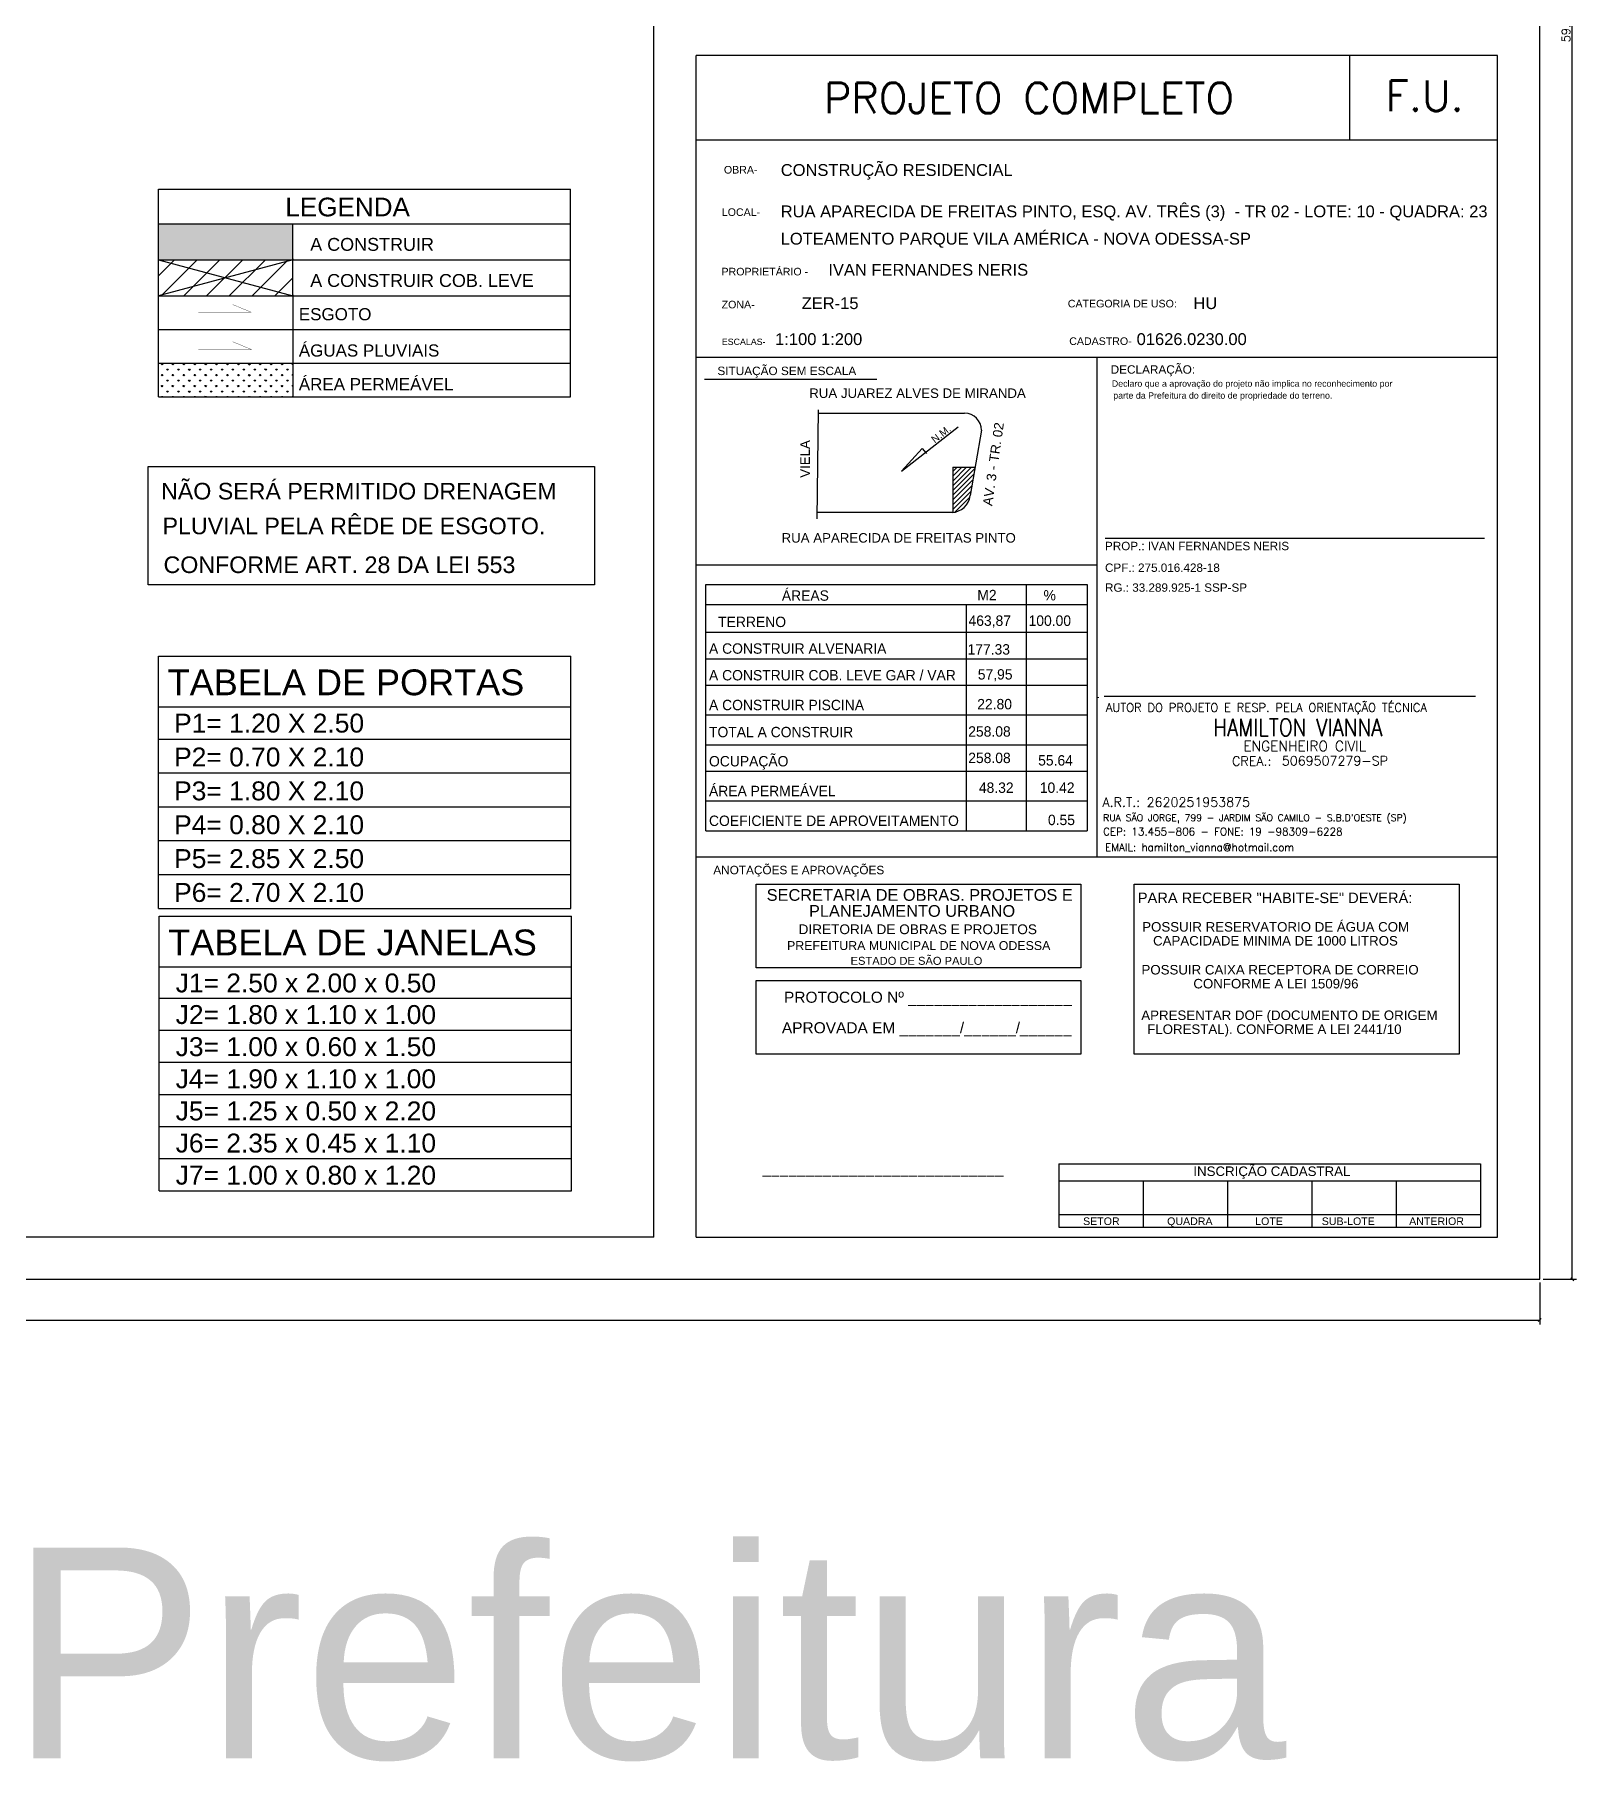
# Model space of a CAD drawing. Header units: metres. Extents: x 2690 to 3939, y 743 to 1123.
# Drawn here: x 3691.26 to 3727.82, y 743.16 to 784.09 of the extents above; entities that cross this region are included whole.
import ezdxf
from ezdxf.enums import TextEntityAlignment as Align

# ---------------------------------------------------------------- set-up
doc = ezdxf.new("R2010")
doc.units = ezdxf.units.M
doc.header["$PDMODE"] = 35
doc.linetypes.add('DASHED2', pattern=[9.525, 6.35, -3.175])
doc.linetypes.add('HIDDEN', pattern=[0.375, 0.25, -0.125])
for name, color, linetype in [('02', 2, 'Continuous'), ('03', 3, 'Continuous'), ('04', 4, 'Continuous'), ('_muro', 2, 'Continuous'), ('_quadra', 40, 'Continuous'), ('A CONSTRUIR', 10, 'Continuous'), ('ABERTURA', 2, 'Continuous'), ('AGUAS PLUVIAIS', 162, 'Continuous'), ('caixilho', 2, 'Continuous'), ('FOLHA', 7, 'Continuous'), ('FOLHA - MARGEM', 3, 'Continuous'), ('FOLHA - TITULO', 4, 'Continuous'), ('H - grama 2', 73, 'Continuous'), ('PLANTA', 2, 'Continuous'), ('PORTAS E JANELAS', 2, 'Continuous'), ('QUADRO', 2, 'Continuous')]:
    doc.layers.add(name, color=color, linetype=linetype)
doc.layers.add('Esgoto', color=94, linetype='DASHED2', lineweight=0)
doc.styles.add('ACABAMENTO', font='stylu.ttf', dxfattribs={"height": 0.25})
doc.styles.add('ARIAL', font='arial.ttf')
doc.styles.add('ROMA', font='romans.shx')
doc.styles.add('ROMANS', font='arial.ttf')
doc.dimstyles.new('CORTE', dxfattribs={"dimscale": 0, "dimtxt": 0.2, "dimasz": 0.07, "dimexe": 0.1, "dimexo": 0.08, "dimgap": 0.05, "dimtad": 1, "dimzin": 4, "dimdsep": 46, "dimtxsty": 'ROMA', "dimblk": 'OBLIQUE', "dimcen": 0, "dimclrd": 1, "dimclre": 1, "dimclrt": 2, "dimaunit": 1, "dimadec": 0, "dimazin": 0, "dimtfac": 1, "dimtofl": 0, "dimtmove": 0, "dimatfit": 3, "dimldrblk": 'OBLIQUE', "dimfxl": 0.1, "dimtolj": 1, "dimtzin": 0, "dimarcsym": 0})

# ---------------------------------------------------------------- blocks, each defined once
blk = doc.blocks.new('_Oblique')
at = {"color": 0, "linetype": 'ByBlock', "lineweight": -2}
blk.add_line((-0.5, -0.5), (0.5, 0.5), dxfattribs=at)
blk = doc.blocks.new('*D11')
at = {"layer": '_muro', "color": 1, "lineweight": -2, "transparency": 16777216}
for p, q in [((3642.845, 754.507), (3642.845, 753.517)), ((3726.945, 754.507), (3726.945, 753.517)), ((3642.845, 753.617), (3726.945, 753.617))]:
    blk.add_line(p, q, dxfattribs=at)
at = {"layer": 'DEFPOINTS', "color": 0, "transparency": 16777216}
for p in [(3642.845, 754.587), (3726.945, 754.587), (3726.945, 753.617)]:
    blk.add_point(p, dxfattribs=at)
at = {"layer": '_muro', "color": 1, "lineweight": -2, "transparency": 16777216, "xscale": 0.07, "yscale": 0.07, "zscale": 0.07, "rotation": 180}
blk.add_blockref('_Oblique', (3642.845, 753.617), dxfattribs=at)
at = {"layer": '_muro', "color": 1, "lineweight": -2, "transparency": 16777216, "xscale": 0.07, "yscale": 0.07, "zscale": 0.07}
blk.add_blockref('_Oblique', (3726.945, 753.617), dxfattribs=at)
at = {"layer": '_muro', "color": 2, "transparency": 16777216, "insert": (3684.895, 753.767), "char_height": 0.2, "attachment_point": 5, "style": 'ROMA'}
blk.add_mtext('\\A1;84.10', dxfattribs=at)
blk = doc.blocks.new('*D12')
at = {"layer": '_muro', "color": 1, "lineweight": -2, "transparency": 16777216}
for p, q in [((3727.025, 813.987), (3727.817, 813.987)), ((3727.717, 754.587), (3727.717, 813.987)), ((3727.025, 754.587), (3727.817, 754.587))]:
    blk.add_line(p, q, dxfattribs=at)
at = {"layer": 'DEFPOINTS', "color": 0, "transparency": 16777216}
for p in [(3726.945, 813.987), (3727.717, 813.987), (3726.945, 754.587)]:
    blk.add_point(p, dxfattribs=at)
at = {"layer": '_muro', "color": 1, "lineweight": -2, "transparency": 16777216, "xscale": 0.07, "yscale": 0.07, "zscale": 0.07}
for p, rotation in [((3727.717, 813.987), 90), ((3727.717, 754.587), 270)]:
    blk.add_blockref('_Oblique', p, dxfattribs=dict(at, rotation=rotation))
at = {"layer": '_muro', "color": 2, "transparency": 16777216, "insert": (3727.567, 784.287), "char_height": 0.2, "attachment_point": 5, "rotation": 90, "style": 'ROMA'}
blk.add_mtext('\\A1;59.40', dxfattribs=at)

msp = doc.modelspace()

# ---------------------------------------------------------------- hatches: boundary and pattern name
at = {"layer": '02'}
h = msp.add_hatch(dxfattribs=at)
h.set_pattern_fill('ANSI31', color=256, scale=0.025)
h.set_pattern_definition([(45, (438.32083, -10.53312), (-0.0561266008, 0.0561266008), [])])
h.paths.add_polyline_path([(3713.5599, 773.831), (3713.0333, 773.831), (3713.0333, 772.7603, 0.35175), (3713.4433, 773.1589)])
at = {"layer": 'A CONSTRUIR', "ltscale": 0.05}
h = msp.add_hatch(color=256, dxfattribs=at)
h.dxf.hatch_style = 1
h.paths.add_polyline_path([(3697.384, 778.748), (3697.384, 779.6035), (3694.1995, 779.6035), (3694.1995, 778.748), (3697.384, 778.748)])
h = msp.add_hatch(dxfattribs=at)
h.set_pattern_fill('ANSI31', color=256, scale=0.12)
h.set_pattern_definition([(45, (2760.83268, 423.14982), (-0.26940768, 0.26940768), [])])
h.paths.add_polyline_path([(3695.7918, 778.3202), (3694.1995, 777.8924), (3697.384, 777.8924)])
h.paths.add_polyline_path([(3697.384, 778.748), (3695.7918, 778.3202), (3697.384, 777.8924), (3697.384, 777.9174)])
h.paths.add_polyline_path([(3697.384, 778.748), (3694.1995, 778.748), (3695.7918, 778.3202)])
h.paths.add_polyline_path([(3694.1995, 778.748), (3694.1995, 777.8924), (3695.7918, 778.3202)])
at = {"layer": 'H - grama 2', "transparency": 33554687}
h = msp.add_hatch(dxfattribs=at)
h.set_pattern_fill('GRASS', color=256, scale=0.0072)
h.set_pattern_definition([(90, (-1632.87531, -835.14418), (-0.129315688, 0.129315688), [0.03429, -0.224341376]), (45, (-1632.87531, -835.14418), (-0.129315688, 0.129315688), [0.03429, -0.14859]), (135, (-1632.87531, -835.14418), (-0.129315688, -0.129315688), [0.03429, -0.14859])])
h.paths.add_polyline_path([(3694.1995, 776.2963), (3694.1995, 775.4983), (3697.384, 775.4983), (3697.384, 776.2963), (3694.1995, 776.2963)])

# ---------------------------------------------------------------- linework, layer by layer
at = {"color": 2}
for p, q in [((3694.1995, 780.4213), (3703.9659, 780.4213)), ((3694.1995, 777.8924), (3694.1995, 780.4213)), ((3703.9659, 778.748), (3703.9659, 780.4213)), ((3694.1995, 778.748), (3694.1995, 779.6035)), ((3697.384, 779.6035), (3697.384, 779.6035)), ((3697.384, 778.748), (3697.384, 779.6035)), ((3703.9659, 778.748), (3703.9659, 779.6035)), ((3694.1995, 777.8924), (3694.1995, 778.748)), ((3697.384, 778.748), (3697.384, 778.748)), ((3697.384, 777.8924), (3697.384, 778.748)), ((3703.9659, 777.8924), (3703.9659, 778.748)), ((3694.1995, 776.2963), (3694.1995, 777.8924)), ((3703.9659, 776.2963), (3703.9659, 777.8924)), ((3694.1995, 775.4983), (3694.1995, 777.0943)), ((3703.9659, 775.4983), (3703.9659, 777.0943)), ((3709.8408, 775.193), (3709.8082, 772.6059)), ((3709.8398, 775.1103), (3713.3124, 775.1103)), ((3713.7124, 774.7103), (3713.4433, 773.1589)), ((3713.0133, 772.7589), (3709.8101, 772.7589)), ((3694.1991, 769.3533), (3703.9798, 769.3533)), ((3694.1991, 763.3772), (3694.1991, 769.3533)), ((3703.9798, 763.3772), (3703.9798, 769.3533)), ((3694.2129, 756.6828), (3694.2129, 763.1885)), ((3694.2129, 763.1885), (3703.9936, 763.1885)), ((3703.9936, 756.6828), (3703.9936, 763.1885))]:
    msp.add_line(p, q, dxfattribs=at)
at = {"color": 2, "linetype": 'Continuous'}
msp.add_line((3711.8121, 773.7412), (3713.1603, 774.7873), dxfattribs=at)
at = {"color": 180, "linetype": 'Continuous'}
for p, q in [((3715.5414, 757.3197), (3725.5414, 757.3197)), ((3715.5414, 757.3197), (3715.5414, 756.9197)), ((3725.5414, 757.3197), (3725.5414, 755.8197)), ((3715.5414, 756.9197), (3725.5414, 756.9197)), ((3715.5414, 756.9197), (3715.5414, 755.8197)), ((3717.5414, 756.9197), (3717.5414, 755.8197)), ((3719.5414, 756.9197), (3719.5414, 755.8197)), ((3721.5414, 756.9197), (3721.5414, 755.8197)), ((3723.5414, 756.9197), (3723.5414, 755.8197)), ((3715.5414, 756.1197), (3725.5414, 756.1197)), ((3715.5414, 755.8197), (3725.5414, 755.8197))]:
    msp.add_line(p, q, dxfattribs=at)
for points in [[(3708.3715, 763.9529), (3716.0701, 763.9529), (3716.0701, 761.9649), (3708.3715, 761.9649)], [(3717.3334, 763.9529), (3725.032, 763.9529), (3725.032, 759.9218), (3717.3334, 759.9218)], [(3708.3715, 761.6667), (3716.0701, 761.6667), (3716.0701, 759.9218), (3708.3715, 759.9218)]]:
    msp.add_lwpolyline(points, close=True, dxfattribs=at)
at = {"color": 2}
for centre, radius, start, end in [((3713.3124, 774.7103), 0.4, 0, 90), ((3712.9901, 773.2149), 0.4567, 272.91555, 352.94648)]:
    msp.add_arc(centre, radius, start, end, dxfattribs=at)
at = {"layer": '02'}
for p, q in [((3713.0333, 773.831), (3713.0333, 772.7603)), ((3716.6415, 772.154), (3725.6402, 772.154)), ((3725.4193, 768.401), (3716.6192, 768.401))]:
    msp.add_line(p, q, dxfattribs=at)
at = {"layer": '02', "linetype": 'Continuous'}
for p, q in [((3707.1754, 771.055), (3716.2173, 771.055)), ((3707.1754, 765.2168), (3707.1754, 771.055)), ((3714.7731, 771.055), (3714.7731, 765.2168)), ((3716.2173, 771.055), (3716.2173, 765.2168)), ((3707.1754, 770.5747), (3716.2173, 770.5747)), ((3713.3492, 770.5747), (3713.3492, 765.2168)), ((3707.1754, 769.9197), (3716.2173, 769.9197)), ((3707.1754, 769.2931), (3716.2173, 769.2931)), ((3707.1754, 768.6665), (3716.2173, 768.6665)), ((3707.1754, 767.9607), (3716.2173, 767.9607)), ((3707.1754, 767.2549), (3716.2173, 767.2549)), ((3707.1754, 766.6283), (3716.2173, 766.6283)), ((3707.1754, 765.9226), (3716.2173, 765.9226)), ((3707.1754, 765.2168), (3716.2173, 765.2168))]:
    msp.add_line(p, q, dxfattribs=at)
at = {"layer": '03'}
for p, q in [((3706.9446, 755.5874), (3706.9446, 783.5874)), ((3725.9446, 783.5874), (3706.9446, 783.5874)), ((3722.4446, 781.5874), (3722.4446, 783.5874)), ((3725.9446, 755.5874), (3725.9446, 783.5874)), ((3725.9446, 781.5874), (3706.9446, 781.5874)), ((3725.9446, 776.4319), (3706.9446, 776.4319)), ((3716.4446, 776.4319), (3716.4446, 764.5874)), ((3716.4446, 771.5144), (3706.9446, 771.5144)), ((3706.9446, 755.5874), (3725.9446, 755.5874))]:
    msp.add_line(p, q, dxfattribs=at)
at = {"layer": 'ABERTURA', "ltscale": 0.05}
msp.add_lwpolyline([(3693.955, 773.846), (3704.5406, 773.846), (3704.5406, 771.0414), (3693.955, 771.0414)], close=True, dxfattribs=at)
at = {"layer": 'AGUAS PLUVIAIS', "linetype": 'HIDDEN', "const_width": 0.0072}
msp.add_lwpolyline([(3695.1473, 776.6227), (3696.4034, 776.6227), (3695.9592, 776.8073)], dxfattribs=at)
at = {"layer": 'caixilho', "ltscale": 0.05}
for p, q in [((3697.384, 778.748), (3694.1995, 777.8924)), ((3694.1995, 778.748), (3697.384, 777.8924))]:
    msp.add_line(p, q, dxfattribs=at)
at = {"layer": 'Esgoto', "color": 20, "linetype": 'HIDDEN', "const_width": 0.0072}
msp.add_lwpolyline([(3695.1473, 777.5038), (3696.4034, 777.5038), (3695.9592, 777.6884)], dxfattribs=at)
at = {"layer": 'FOLHA'}
msp.add_lwpolyline([(3645.3446, 754.5874), (3726.9446, 754.5874), (3726.9446, 813.9874), (3642.8446, 813.9874), (3642.8446, 754.5874)], dxfattribs=at)
at = {"layer": 'FOLHA - MARGEM', "linetype": 'Continuous'}
msp.add_line((3705.9446, 755.5874), (3646.3446, 755.5874), dxfattribs=at)
at = {"layer": 'PLANTA', "color": 2, "linetype": 'Continuous', "lineweight": 25}
for p, q in [((3710.7253, 775.1103), (3711.178, 775.1103)), ((3711.8121, 773.7412), (3712.3051, 774.2781)), ((3712.3051, 774.2781), (3712.4077, 774.1556)), ((3713.0333, 773.831), (3713.5599, 773.831))]:
    msp.add_line(p, q, dxfattribs=at)
at = {"layer": 'PLANTA', "color": 1, "linetype": 'Continuous'}
msp.add_line((3716.4829, 768.364), (3716.4829, 768.3825), dxfattribs=at)
at = {"layer": 'PORTAS E JANELAS', "color": 2, "linetype": 'Continuous'}
for p, q in [((3694.1995, 779.6035), (3703.9659, 779.6035)), ((3694.1995, 779.6035), (3703.9659, 779.6035)), ((3694.1995, 778.748), (3703.9659, 778.748)), ((3694.1995, 778.748), (3703.9659, 778.748)), ((3694.1995, 778.748), (3703.9659, 778.748)), ((3694.1995, 778.748), (3703.9659, 778.748)), ((3694.1995, 778.748), (3703.9659, 778.748)), ((3697.384, 778.7729), (3697.384, 778.748)), ((3694.1995, 777.8924), (3703.9659, 777.8924)), ((3694.1995, 777.8924), (3703.9659, 777.8924)), ((3694.1995, 777.8924), (3703.9659, 777.8924)), ((3697.384, 777.9174), (3697.384, 777.8924)), ((3697.384, 777.8924), (3697.384, 776.2963)), ((3694.1995, 777.0943), (3703.9659, 777.0943)), ((3697.384, 777.0943), (3697.384, 775.4983)), ((3694.1995, 776.2963), (3703.9659, 776.2963)), ((3694.1995, 775.4983), (3703.9659, 775.4983)), ((3694.1991, 768.1522), (3703.9798, 768.1522)), ((3694.1991, 767.3907), (3703.9798, 767.3907)), ((3694.1991, 766.588), (3703.9798, 766.588)), ((3694.1991, 765.7853), (3703.9798, 765.7853)), ((3694.1991, 764.9826), (3703.9798, 764.9826)), ((3694.1991, 764.1799), (3703.9798, 764.1799)), ((3694.1991, 763.3772), (3703.9798, 763.3772)), ((3694.2129, 761.9874), (3703.9936, 761.9874)), ((3694.2129, 761.2514), (3703.9936, 761.2514)), ((3694.2129, 760.4899), (3703.9936, 760.4899)), ((3694.2129, 759.7285), (3703.9936, 759.7285)), ((3694.2129, 758.9671), (3703.9936, 758.9671)), ((3694.2129, 758.2057), (3703.9936, 758.2057)), ((3694.2129, 757.4442), (3703.9936, 757.4442)), ((3694.2129, 756.6828), (3703.9936, 756.6828))]:
    msp.add_line(p, q, dxfattribs=at)
at = {"layer": 'QUADRO', "color": 2}
for p, q in [((3705.9446, 755.5874), (3705.9446, 784.5874)), ((3707.1414, 775.9202), (3711.2301, 775.9202)), ((3707.1414, 775.9202), (3711.2301, 775.9202))]:
    msp.add_line(p, q, dxfattribs=at)
at = {"layer": 'QUADRO', "color": 8}
msp.add_line((3725.9446, 764.5874), (3706.9446, 764.5874), dxfattribs=at)

# ---------------------------------------------------------------- texts
at = {"color": 2, "linetype": 'Continuous'}
for s, height, style, p in [('ESGOTO', 0.288, 'ROMANS', (3697.5273, 777.3145)), ('ÁGUAS PLUVIAIS', 0.288, 'ROMANS', (3697.5273, 776.4552)), ('ÁREA PERMEÁVEL', 0.288, 'ROMANS', (3697.5273, 775.6571)), ('RUA JUAREZ ALVES DE MIRANDA', 0.225, 'ARIAL', (3709.6277, 775.4746)), ('RUA APARECIDA DE FREITAS PINTO', 0.225, 'ARIAL', (3708.972, 772.0456))]:
    msp.add_text(s, height=height, dxfattribs=dict(at, style=style)).set_placement(p)
at = {"color": 2, "linetype": 'Continuous', "style": 'ARIAL'}
for s, rotation, p in [('AV. 3 - TR. 02', 81.87078, (3713.9629, 772.905)), ('VIELA', 90, (3709.6427, 773.5825))]:
    msp.add_text(s, height=0.225, rotation=rotation, dxfattribs=at).set_placement(p)
at = {"color": 180, "linetype": 'Continuous'}
for s, height, style, p in [('SECRETARIA DE OBRAS. PROJETOS E ', 0.277418, 'ARIAL', (3708.6189, 763.5557)), ('PARA RECEBER "HABITE-SE" DEVERÁ:', 0.248261, 'ROMANS', (3717.4173, 763.5015)), ('PLANEJAMENTO URBANO', 0.277418, 'ARIAL', (3709.6216, 763.1766)), ('DIRETORIA DE OBRAS E PROJETOS', 0.231182, 'ARIAL', (3709.3746, 762.7654)), ('POSSUIR RESERVATORIO DE ÁGUA COM', 0.22518, 'ROMANS', (3717.5219, 762.8262)), ('PREFEITURA MUNICIPAL DE NOVA ODESSA', 0.21, 'ARIAL', (3709.1016, 762.3897)), ('CAPACIDADE MINIMA DE 1000 LITROS', 0.22518, 'ROMANS', (3717.7789, 762.4959)), ('ESTADO DE SÃO PAULO', 0.189, 'ARIAL', (3710.6077, 762.0388)), ('POSSUIR CAIXA RECEPTORA DE CORREIO', 0.22518, 'ROMANS', (3717.5046, 761.8096)), ('CONFORME A LEI 1509/96', 0.22518, 'ROMANS', (3718.734, 761.4793)), ('PROTOCOLO Nº ___________________', 0.2625, 'ARIAL', (3709.0293, 761.1388)), ('APRESENTAR DOF (DOCUMENTO DE ORIGEM', 0.22518, 'ROMANS', (3717.5, 760.7307)), ('APROVADA EM _______/______/______', 0.2625, 'ARIAL', (3708.9793, 760.4155)), ('FLORESTAL). CONFORME A LEI 2441/10', 0.22518, 'ROMANS', (3717.6395, 760.4003)), ('INSCRIÇÃO CADASTRAL', 0.22518, 'ROMANS', (3718.7343, 757.0336)), (' ____________________________', 0.2625, 'ARIAL', (3708.4185, 757.09)), (' ____________________________', 0.2625, 'ARIAL', (3708.4185, 757.09)), ('SETOR', 0.18, 'ROMANS', (3716.1206, 755.8719)), ('QUADRA', 0.18, 'ROMANS', (3718.1128, 755.8719)), ('LOTE', 0.18, 'ROMANS', (3720.2006, 755.8719)), ('SUB-LOTE', 0.18, 'ROMANS', (3721.7785, 755.8719)), ('ANTERIOR', 0.18, 'ROMANS', (3723.8504, 755.8719))]:
    msp.add_text(s, height=height, dxfattribs=dict(at, style=style)).set_placement(p)
at = {"layer": '02'}
for s, height, style, p in [('NÃO SERÁ PERMITIDO DRENAGEM ', 0.393615, 'ROMANS', (3694.2615, 773.0683)), ('PLUVIAL PELA RÊDE DE ESGOTO. ', 0.393615, 'ROMANS', (3694.2969, 772.2434)), ('CONFORME ART. 28 DA LEI 553 ', 0.393615, 'ROMANS', (3694.3204, 771.3242)), ('AUTOR DO PROJETO E RESP. PELA ORIENTAÇÃO TÉCNICA', 0.2, 'ROMA', (3716.6614, 768.0368)), ('CREA.:', 0.22, 'ROMA', (3719.6513, 766.7568)), ('5069507279-SP', 0.22, 'ROMA', (3720.8311, 766.7642)), ("RUA SÃO JORGE, 799 - JARDIM SÃO CAMILO - S.B.D'OESTE (SP)", 0.162, 'ROMA', (3716.5939, 765.4429)), ('CEP: 13.455-806 - FONE: 19 -98309-6228', 0.18, 'ROMA', (3716.5939, 765.1059)), ('EMAIL: hamilton_vianna@hotmail.com', 0.18, 'ROMA', (3716.6407, 764.7354))]:
    msp.add_text(s, height=height, dxfattribs=dict(at, style=style)).set_placement(p)
at = {"layer": '02', "color": 3, "style": 'ROMA'}
msp.add_text('A.R.T.: 2620251953875', height=0.22, dxfattribs=at).set_placement((3716.5796, 765.7829))
at = {"layer": '03'}
for s, height, style, p in [('CONSTRUÇÃO RESIDENCIAL ', 0.28, 'ROMANS', (3708.9528, 780.7362)), ('RUA APARECIDA DE FREITAS PINTO, ESQ. AV. TRÊS (3)  - TR 02 - LOTE: 10 - QUADRA: 23', 0.28, 'ROMANS', (3708.9518, 779.7556)), ('LOTEAMENTO PARQUE VILA AMÉRICA - NOVA ODESSA-SP', 0.28, 'ROMANS', (3708.9509, 779.1088)), ('IVAN FERNANDES NERIS', 0.28, 'ROMANS', (3710.0802, 778.3721)), ('ZER-15', 0.28, 'ROMANS', (3709.449, 777.5805)), ('HU', 0.28, 'ROMANS', (3718.7363, 777.5805)), ('1:100 1:200', 0.28, 'ROMANS', (3708.8192, 776.7281)), ('  01626.0230.00', 0.28, 'ROMANS', (3717.1724, 776.7281)), ('ENGENHEIRO CIVIL', 0.24, 'ROMA', (3719.9187, 767.1034))]:
    msp.add_text(s, height=height, dxfattribs=dict(at, style=style)).set_placement(p)
at = {"layer": '03', "linetype": 'Continuous', "style": 'ACABAMENTO'}
for s, height, p in [('ÁREAS', 0.24608, (3708.9786, 770.6676)), ('M2', 0.24608, (3713.6125, 770.6794)), ('%', 0.2461, (3715.1828, 770.6744)), ('463,87', 0.24608, (3713.4041, 770.0724)), ('100.00', 0.24608, (3714.828, 770.0722)), ('TERRENO', 0.24608, (3707.4691, 770.0437)), ('A CONSTRUIR ALVENARIA ', 0.246083, (3707.2516, 769.4115)), ('177.33', 0.24608, (3713.381, 769.3922)), ('A CONSTRUIR COB. LEVE GAR / VAR', 0.246083, (3707.2516, 768.7793)), ('57,95', 0.24608, (3713.6238, 768.7998)), ('A CONSTRUIR PISCINA', 0.246083, (3707.2516, 768.0735)), ('22.80', 0.24608, (3713.6108, 768.094)), ('OCUPAÇÃO', 0.24608, (3707.2516, 766.7412)), ('258.08', 0.24608, (3713.3978, 766.8199)), ('55.64', 0.24608, (3715.055, 766.7616)), ('ÁREA PERMEÁVEL', 0.246083, (3707.2516, 766.0354)), ('48.32', 0.24608, (3713.6495, 766.1141)), ('10.42', 0.24608, (3715.0938, 766.1141)), ('COEFICIENTE DE APROVEITAMENTO', 0.246083, (3707.2516, 765.3296)), ('0.55', 0.24608, (3715.2868, 765.35))]:
    msp.add_text(s, height=height, dxfattribs=at).set_placement(p)
at = {"layer": '03', "color": 4, "linetype": 'Continuous', "style": 'ACABAMENTO'}
for s, height, p in [('TOTAL A CONSTRUIR', 0.246083, (3707.2516, 767.4325)), ('258.08', 0.24608, (3713.3978, 767.4465))]:
    msp.add_text(s, height=height, dxfattribs=at).set_placement(p)
at = {"layer": '04', "style": 'ROMA', "width": 0.846431}
msp.add_text('HAMILTON VIANNA', height=0.408, dxfattribs=at).set_placement((3719.2074, 767.4612))
at = {"layer": '_quadra', "color": 2, "style": 'ARIAL'}
msp.add_text('N.M.', height=0.1716, rotation=37.87226, dxfattribs=at).set_placement((3712.6033, 774.3962))
at = {"layer": 'FOLHA - TITULO', "color": 4, "linetype": 'ByBlock', "style": 'ROMANS'}
msp.add_text('A1-Prefeitura', height=5, dxfattribs=at).set_placement((3679.7899, 743.2281))
at = {"layer": 'PORTAS E JANELAS', "color": 3, "linetype": 'Continuous', "style": 'ROMANS'}
for s, height, p in [('LEGENDA', 0.44254, (3697.207, 779.7783)), ('TABELA DE PORTAS', 0.611774, (3694.4183, 768.428)), ('TABELA DE JANELAS', 0.611774, (3694.4321, 762.2633))]:
    msp.add_text(s, height=height, dxfattribs=at).set_placement(p)
at = {"layer": 'PORTAS E JANELAS', "color": 2, "linetype": 'Continuous', "style": 'ROMANS'}
for s, height, p in [('A CONSTRUIR', 0.304887, (3697.7973, 778.9614)), ('A CONSTRUIR COB. LEVE', 0.304887, (3697.7973, 778.1058)), ('P1= 1.20 X 2.50 ', 0.447818, (3694.5709, 767.543)), ('P2= 0.70 X 2.10', 0.447818, (3694.5709, 766.7403)), ('P3= 1.80 X 2.10 ', 0.447818, (3694.5709, 765.9376)), ('P4= 0.80 X 2.10 ', 0.447818, (3694.5709, 765.1349)), ('P5= 2.85 X 2.50 ', 0.447818, (3694.5709, 764.3322)), ('P6= 2.70 X 2.10 ', 0.447818, (3694.5709, 763.5294)), ('J1= 2.50 x 2.00 x 0.50', 0.447818, (3694.6082, 761.385)), ('J2= 1.80 x 1.10 x 1.00', 0.447818, (3694.6082, 760.636)), ('J3= 1.00 x 0.60 x 1.50', 0.447818, (3694.6082, 759.8746)), ('J4= 1.90 x 1.10 x 1.00', 0.447818, (3694.6082, 759.1131)), ('J5= 1.25 x 0.50 x 2.20', 0.447818, (3694.6082, 758.3517)), ('J6= 2.35 x 0.45 x 1.10', 0.447818, (3694.6082, 757.5903)), ('J7= 1.00 x 0.80 x 1.20', 0.447818, (3694.6082, 756.8289))]:
    msp.add_text(s, height=height, dxfattribs=at).set_placement(p)
at = {"layer": 'QUADRO', "style": 'ROMA'}
for s, p in [('PROJETO COMPLETO', (3714.8407, 782.2233)), ('F.U.', (3724.2144, 782.2749))]:
    msp.add_text(s, height=0.72, dxfattribs=at).set_placement(p, align=Align.CENTER)
at = {"layer": 'QUADRO', "style": 'ROMANS'}
for s, height, p in [('OBRA-', 0.18, (3707.605, 780.7925)), ('LOCAL-', 0.18, (3707.5552, 779.7879)), ('PROPRIETÁRIO -', 0.18, (3707.5483, 778.3784)), ('ZONA-', 0.18, (3707.5513, 777.5977)), ('CATEGORIA DE USO:', 0.18, (3715.7576, 777.6201)), ('ESCALAS-', 0.15, (3707.5552, 776.7306)), ('CADASTRO-', 0.18, (3715.7917, 776.7303)), ('Declaro que a aprovação do projeto não implica no reconhecimento por', 0.15, (3716.8018, 775.7401)), ('parte da Prefeitura do direito de propriedade do terreno.', 0.15, (3716.8352, 775.4571)), ('PROP.: IVAN FERNANDES NERIS', 0.198, (3716.6401, 771.8662)), ('CPF.: 275.016.428-18', 0.198, (3716.6401, 771.3521)), ('RG.: 33.289.925-1 SSP-SP', 0.198, (3716.6401, 770.8808))]:
    msp.add_text(s, height=height, dxfattribs=at).set_placement(p)
at = {"layer": 'QUADRO', "color": 3, "style": 'ROMANS'}
for s, p in [('SITUAÇÃO SEM ESCALA', (3707.4509, 776.016)), ('SITUAÇÃO SEM ESCALA', (3707.4509, 776.016)), ('DECLARAÇÃO:', (3716.773, 776.0484)), ('ANOTAÇÕES E APROVAÇÕES', (3707.3538, 764.185))]:
    msp.add_text(s, height=0.2, dxfattribs=at).set_placement(p)

# ---------------------------------------------------------------- dimensions: what is measured, and where the dimension line sits
at = {"layer": '_muro'}
dim = msp.add_linear_dim(base=(3727.7168, 813.9874), p1=(3726.9446, 754.5874), p2=(3726.9446, 813.9874), angle=90, dimstyle='CORTE', override={"dimscale": 1}, dxfattribs=at)
dim.commit()
dim.dimension.update_dxf_attribs({"geometry": '*D12', "text_midpoint": (3727.5668, 784.2874)})
dim = msp.add_linear_dim(base=(3726.9446, 753.6167), p1=(3642.8446, 754.5874), p2=(3726.9446, 754.5874), dimstyle='CORTE', override={"dimscale": 1}, dxfattribs=at)
dim.commit()
dim.dimension.update_dxf_attribs({"geometry": '*D11', "text_midpoint": (3684.8946, 753.7667)})

doc.saveas('drawing.dxf')
